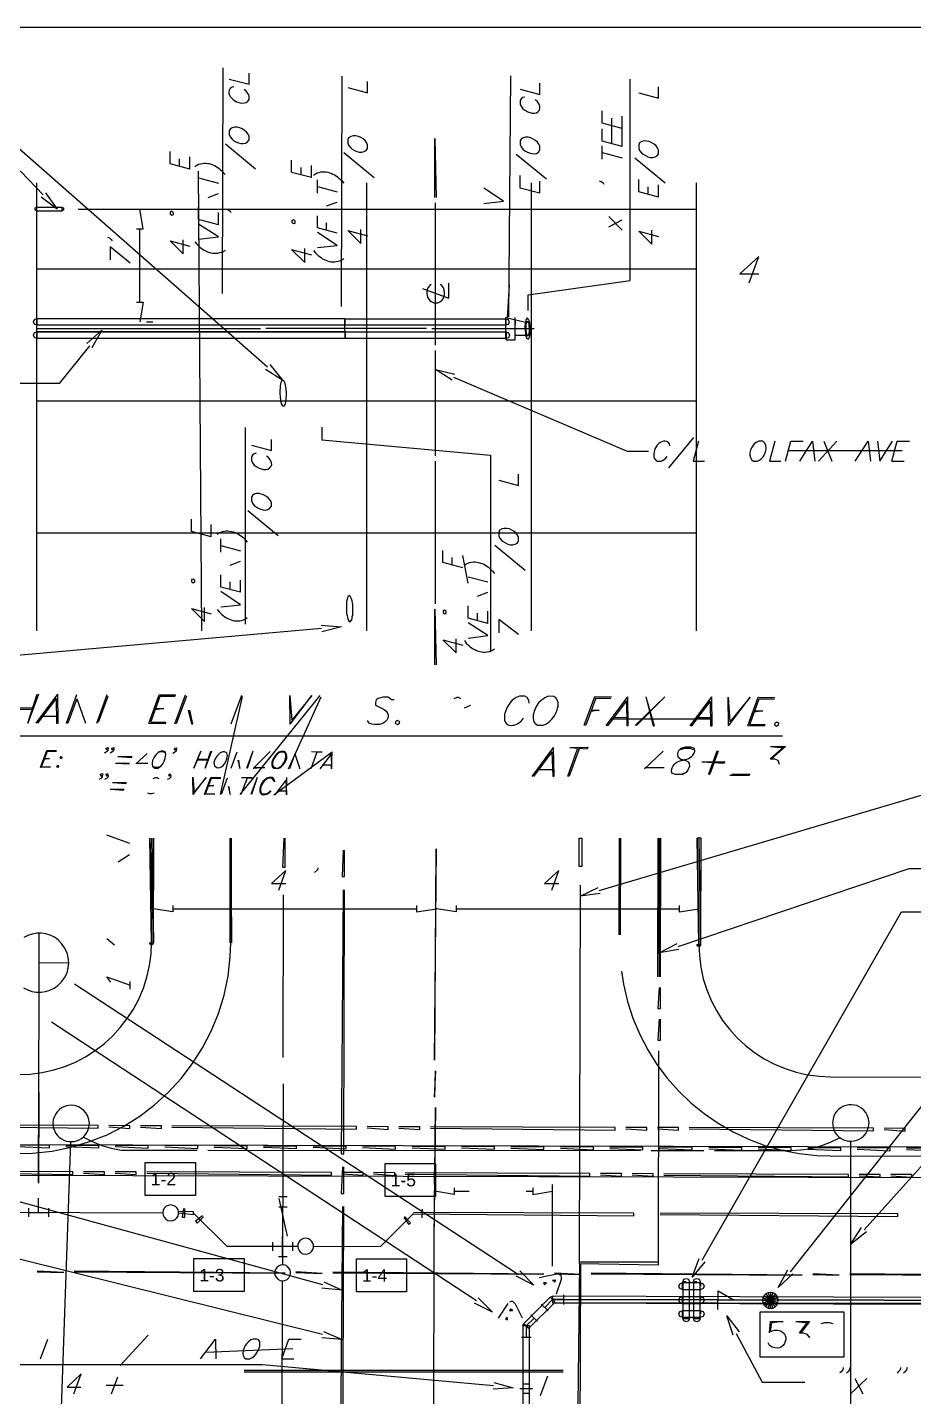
# Model space of a CAD drawing. Header units: feet. Extents: x 13 to 426, y 12 to 285.
# Drawn here: x 96.8 to 164, y 181.1 to 284.9 of the extents above; entities that cross this region are included whole.
import ezdxf

# ---------------------------------------------------------------- set-up
doc = ezdxf.new("R2010")
doc.units = ezdxf.units.FT
for name, color, linetype in [('AGUA', 1, 'CONTINUOUS'), ('AGUA_HIERRO', 5, 'CONTINUOUS'), ('EJE_VIA', 7, 'CONTINUOUS'), ('TEXTO', 7, 'CONTINUOUS')]:
    doc.layers.add(name, color=color, linetype=linetype)
doc.styles.add('CAD_TEXT', font='Arial')

msp = doc.modelspace()

# ---------------------------------------------------------------- linework, layer by layer
at = {"layer": 'AGUA'}
for p, q in [((51.04, 200.28), (301.08, 199.7)), ((51.15, 197.95), (300.03, 197.37)), ((115.82, 196.25), (116.45, 196.23)), ((115.82, 195.45), (116.45, 195.45)), ((52.28, 195.18), (107.03, 195)), ((109.37, 194.98), (111.88, 192.48)), ((123.55, 192.45), (126.05, 194.95)), ((111.88, 192.48), (117.25, 192.47)), ((118.45, 192.47), (123.55, 192.45)), ((115.8, 191.7), (116.45, 191.7))]:
    msp.add_line(p, q, dxfattribs=at)
for points in [[(120.65, 198.48), (120.55, 196.48), (120.75, 196.48), (120.75, 198.48)], [(119.17, 189.53), (96.25, 195.8), (61.18, 195.8)], [(120.65, 195.48), (120.48, 175.48), (120.68, 175.48), (120.75, 195.48)], [(110.05, 194.77), (109.52, 194.37), (109.65, 194.23), (110.12, 194.7)], [(110.05, 194.77), (109.52, 194.37), (109.65, 194.23), (110.12, 194.7)], [(125.3, 194.65), (125.68, 194.12), (125.82, 194.25), (125.37, 194.72)], [(125.3, 194.65), (125.68, 194.12), (125.82, 194.25), (125.37, 194.72)], [(117.83, 191.87), (118.02, 191.88), (118.2, 191.97), (118.32, 192.09), (118.4, 192.23), (118.45, 192.38), (118.45, 192.54), (118.41, 192.69), (118.34, 192.83), (118.22, 192.94), (118.07, 193.03), (117.88, 193.07), (117.7, 193.05), (117.55, 192.98), (117.42, 192.88), (117.33, 192.75), (117.27, 192.6), (117.26, 192.45), (117.29, 192.29), (117.36, 192.14), (117.48, 192), (117.65, 191.9), (117.83, 191.87)], [(119.15, 185.77), (96.25, 191.45), (61.18, 191.45)], [(109.38, 189.03), (109.38, 191.53), (113.19, 191.53), (113.19, 189.03), (109.38, 189.03)], [(121.71, 189), (121.71, 191.51), (125.52, 191.51), (125.52, 189), (121.71, 189)], [(116.1, 189.85), (116.28, 189.87), (116.45, 189.95), (116.58, 190.08), (116.67, 190.22), (116.71, 190.37), (116.72, 190.53), (116.68, 190.67), (116.6, 190.81), (116.48, 190.92), (116.32, 191.02), (116.13, 191.05), (115.95, 191.03), (115.8, 190.96), (115.67, 190.85), (115.58, 190.71), (115.53, 190.56), (115.51, 190.41), (115.54, 190.25), (115.62, 190.11), (115.75, 189.98), (115.92, 189.88), (116.1, 189.85)]]:
    msp.add_lwpolyline(points, dxfattribs=at)
at = {"layer": 'AGUA_HIERRO'}
msp.add_line((132.48, 187.02), (133.23, 188.13), dxfattribs=at)
for points in [[(134.1, 190.6), (135.17, 189.52), (133.82, 190.2)], [(130.95, 188.55), (132.03, 187.47), (130.67, 188.15)], [(136.58, 188.42), (136.58, 188.17), (299.95, 187.6), (299.95, 188.1), (136.58, 188.67), (136.58, 188.42)], [(136.58, 188.17), (299.95, 187.85), (299.95, 188.1)], [(299.95, 187.6), (299.95, 187.85), (136.58, 188.17)], [(135.18, 187.02), (134.58, 186.42), (134.58, 185.58)]]:
    msp.add_lwpolyline(points, dxfattribs=at)
at = {"layer": 'EJE_VIA'}
for p, q in [((111.57, 264.72), (111.62, 281.85)), ((120.57, 263.75), (120.62, 281.22)), ((133.28, 262.95), (133.43, 281.23)), ((142.48, 265.72), (142.48, 280.98)), ((141.07, 276.1), (141.07, 278.03)), ((141.85, 275.88), (141.85, 278.18)), ((111.78, 276.08), (114.07, 274.18)), ((120.77, 275.43), (123.05, 273.53)), ((133.83, 275.3), (136.12, 273.42)), ((140.35, 274.93), (140.35, 275.93)), ((140.35, 275.43), (141.85, 275.03)), ((108.3, 274.38), (108.3, 274.95)), ((109.08, 274.17), (109.08, 275.1)), ((117.52, 273.73), (117.52, 274.3)), ((118.3, 273.52), (118.3, 274.45)), ((142.83, 275.03), (145.12, 273.13)), ((110, 239.15), (109.75, 274)), ((109.75, 273.5), (111.25, 273.1)), ((118.75, 272.35), (118.75, 273.35)), ((135.62, 272.33), (135.62, 273.25)), ((97.48, 239.15), (97.48, 273.12)), ((110.47, 272.02), (111.25, 272.32)), ((118.75, 272.85), (120.25, 272.45)), ((122.5, 239.15), (122.5, 273.12)), ((135, 239.15), (135, 273.12)), ((143.83, 272.27), (143.83, 272.83)), ((144.62, 272.05), (144.62, 272.98)), ((147.5, 239.15), (147.5, 273.12)), ((100.62, 271.13), (147.5, 271.12)), ((119.45, 271.37), (120.25, 271.67)), ((127.72, 260.82), (127.72, 271.62)), ((111.25, 269.95), (111.25, 270.88)), ((119.45, 269.52), (119.45, 270.08)), ((140.85, 270.58), (141.85, 269.53)), ((140.85, 269.8), (141.85, 270.32)), ((105.3, 264.08), (105.3, 269.63)), ((121.05, 269.5), (122.55, 269.1)), ((143.12, 269.45), (144.62, 269.05)), ((107.58, 268.72), (109.08, 268.32)), ((116.8, 268.07), (118.3, 267.67)), ((151.5, 265.55), (152.22, 267.55)), ((97.48, 266.6), (147.5, 266.6)), ((133.17, 262.85), (133.33, 265.38)), ((133.05, 262.92), (134.52, 262.57)), ((133.05, 262.4), (133.05, 262.92)), ((133.73, 262.9), (133.75, 262.38)), ((97.48, 262.08), (114.45, 262.08)), ((105.8, 262.58), (106.28, 262.58)), ((120.87, 261.32), (120.83, 262.57)), ((127.42, 262.07), (135.2, 262.07)), ((133.05, 261.77), (133.07, 261.23)), ((133.75, 261.23), (133.75, 262.73)), ((133.75, 261.22), (133.75, 261.75)), ((133.07, 261.23), (133.75, 261.22)), ((133.75, 261.57), (134.55, 261.57)), ((127.7, 252.42), (127.72, 260.42)), ((97.48, 256.58), (147.5, 256.58)), ((113.27, 254.57), (113.28, 239.65)), ((145.4, 251.52), (147.3, 253.82)), ((156.75, 252.02), (158.15, 253.52)), ((157.15, 253.52), (157.75, 252.02)), ((131.87, 252.47), (131.88, 237.52)), ((154.47, 252.82), (163.1, 252.82)), ((127.7, 241.2), (127.7, 252.02)), ((162.32, 252.02), (163.25, 252.02)), ((113.47, 248.28), (115.77, 246.38)), ((110.7, 246.28), (110.7, 247.22)), ((97.48, 246.58), (147.5, 246.58)), ((111.43, 245.12), (111.43, 246.12)), ((111.43, 245.62), (112.93, 245.22)), ((132.22, 245.65), (134.5, 243.75)), ((112.15, 244.13), (112.93, 244.43)), ((128.98, 244.13), (128.98, 244.7)), ((130.18, 242.75), (129.77, 244.85)), ((130.18, 243.25), (131.68, 242.85)), ((112.15, 242.28), (112.15, 242.85)), ((112.93, 242.07), (112.93, 243)), ((130.9, 241.77), (131.68, 242.07)), ((109.2, 240.83), (110.7, 240.43)), ((130.9, 239.92), (130.9, 240.48)), ((131.68, 239.7), (131.68, 240.63)), ((128.27, 238.47), (129.77, 238.07)), ((97.43, 232.15), (99.07, 234.33)), ((99.72, 232.13), (100.52, 234.32)), ((100.52, 234), (101.18, 232.13)), ((102.02, 232.13), (102.82, 234.32)), ((102.15, 232.23), (102.88, 234.2)), ((105.97, 232.12), (106.77, 234.3)), ((106.12, 232.22), (106.83, 234.18)), ((106.77, 234.3), (108.02, 234.28)), ((107.95, 232.1), (108.75, 234.28)), ((111.4, 226.72), (113.08, 234.17)), ((112.22, 232.08), (113.02, 234.27)), ((112.9, 226.72), (118.97, 234.25)), ((116.57, 228.68), (119.03, 234.15)), ((116.7, 232.07), (118.33, 234.25)), ((138.98, 231.98), (139.8, 234.17)), ((139.8, 234.17), (141.05, 234.15)), ((140.65, 231.97), (142.3, 234.15)), ((147.02, 231.95), (148.65, 234.13)), ((149.93, 231.93), (151.57, 234.12)), ((151.38, 231.93), (152.18, 234.12)), ((151.53, 232.03), (152.25, 234)), ((152.18, 234.12), (153.43, 234.1)), ((95.83, 233.2), (97.08, 233.18)), ((95.87, 233.3), (97.12, 233.3)), ((97.83, 232.67), (99.08, 232.67)), ((141.05, 232.48), (148.67, 232.47)), ((141.2, 232.6), (142.23, 232.58)), ((147.55, 232.57), (148.6, 232.57)), ((93.12, 231.18), (154.02, 231.18)), ((97.75, 228.77), (98.23, 230.08)), ((97.83, 228.83), (98.28, 230.02)), ((98.23, 230.08), (98.98, 230.07)), ((105, 229.05), (105.85, 229.85)), ((113.88, 228.7), (115.17, 230)), ((115.45, 226.7), (119.87, 229.98)), ((117.05, 229.82), (117.43, 228.68)), ((135.03, 228.1), (136.65, 230.3)), ((137.73, 228.12), (138.48, 230.2)), ((143.55, 228.67), (144.98, 230.02)), ((153.08, 229.43), (154.15, 230.37)), ((109.67, 229.35), (110.42, 229.33)), ((109.7, 229.4), (110.45, 229.4)), ((119.12, 228.98), (119.87, 228.98)), ((135.43, 228.63), (136.68, 228.63)), ((109.33, 226.73), (110.32, 228.03)), ((110.2, 226.73), (110.68, 228.03)), ((110.28, 226.78), (110.73, 227.98)), ((110.68, 228.03), (111.43, 228.03)), ((146.42, 228.25), (146.82, 228.47)), ((115.7, 227.02), (116.45, 227.02)), ((102.77, 223.68), (104.52, 223.05)), ((103.65, 221.62), (104.52, 222.18)), ((115.82, 219.47), (116.37, 220.97)), ((136.52, 219.47), (137.07, 220.97)), ((138.62, 191.15), (138.7, 219.85)), ((116.15, 206.78), (116.18, 219.12)), ((107.8, 218.07), (126.28, 218.07)), ((129.28, 218.07), (146.18, 218.07)), ((97.65, 211.73), (97.67, 216.22)), ((102.8, 215.82), (103.38, 215.32)), ((100.33, 212.38), (134, 190.33)), ((104.55, 211.97), (104.55, 212.55)), ((97.62, 197.33), (97.65, 211.73)), ((98.6, 209.48), (130.82, 188.35)), ((144.62, 191.15), (144.65, 207.3)), ((157.65, 205.32), (274.88, 204.92)), ((97.63, 197.25), (97.65, 204.13)), ((99.17, 175.25), (100.07, 200.38)), ((110.45, 199.75), (143.25, 199.72)), ((144.05, 199.72), (148.05, 199.72)), ((159.18, 159.68), (159.2, 200.43)), ((157.63, 199.32), (170.22, 199.28)), ((127.63, 197.15), (127.63, 198.15)), ((129.13, 196.65), (130.25, 196.65)), ((134.58, 196.65), (135.08, 196.65)), ((136.58, 190.95), (136.58, 197.15)), ((96.87, 194.7), (96.87, 195.35)), ((97.62, 195.03), (97.62, 196.12)), ((98.38, 194.7), (98.38, 195.35)), ((115.82, 196.1), (116.45, 193.23)), ((126.7, 194.63), (126.72, 195.28)), ((96.87, 195.03), (98.38, 195.03)), ((116.12, 191.7), (116.12, 193.22)), ((115.37, 192.13), (115.37, 192.78)), ((116.88, 192.13), (116.88, 192.78)), ((127.48, 137.92), (127.62, 192.93)), ((135.58, 190.1), (136.92, 190.38)), ((115.97, 134.7), (116.12, 189.85)), ((136.88, 188.85), (137.25, 189.98)), ((149.15, 189.08), (150.35, 188.37)), ((133.75, 188.1), (134.28, 187.03)), ((135.73, 188.08), (136.25, 187.57)), ((137.43, 188.05), (137.43, 188.77)), ((134.93, 187.27), (135.43, 186.75)), ((158.7, 184.07), (158.7, 187.47)), ((153.02, 185.9), (153.12, 186.77)), ((153.12, 186), (153.2, 186.67)), ((155.3, 185.9), (155.97, 186.77)), ((97.77, 183.93), (98.32, 185.43)), ((103.8, 183.43), (105.92, 185.72)), ((134.23, 185.58), (134.95, 185.58)), ((110.3, 184.43), (116.9, 184.72)), ((116.05, 183.93), (116.98, 183.93)), ((152.3, 184.07), (158.7, 184.07)), ((113.2, 183.08), (137.4, 183.08)), ((113.2, 182.93), (137.4, 182.93)), ((100.3, 181.28), (100.85, 182.78)), ((102.75, 181.93), (104.03, 181.93)), ((103.15, 181.28), (103.62, 182.57)), ((134.3, 182.03), (134.87, 182.03)), ((135.68, 181.15), (136.22, 182.65)), ((159.18, 181.27), (160.42, 182.43)), ((159.5, 182.43), (160.1, 181.27)), ((134.1, 181.68), (135.07, 181.68)), ((134.3, 181.33), (134.87, 181.33))]:
    msp.add_line(p, q, dxfattribs=at)
for points in [[(426.22, 284.92), (12.6, 284.92), (12.6, 12.08)], [(112.07, 281), (113.57, 280.6), (113.57, 281.45)], [(121.05, 280.35), (122.55, 279.95), (122.55, 280.8)], [(134.12, 280.23), (135.62, 279.83), (135.62, 280.68)], [(112.42, 280.4), (112.28, 280.37), (112.13, 280.27), (112.07, 280.14), (112.04, 280.02), (112.05, 279.9), (112.09, 279.78), (112.15, 279.68), (112.23, 279.57), (112.37, 279.44), (112.63, 279.27), (112.98, 279.18), (113.2, 279.2), (113.35, 279.23), (113.48, 279.33), (113.57, 279.45), (113.57, 279.73), (113.48, 279.9), (113.35, 280.08), (113.2, 280.2)], [(134.48, 279.63), (134.33, 279.6), (134.2, 279.5), (134.12, 279.37), (134.12, 279.08), (134.2, 278.93), (134.33, 278.75), (134.48, 278.63), (134.7, 278.5), (135.05, 278.42), (135.22, 278.41), (135.37, 278.44), (135.48, 278.5), (135.6, 278.64), (135.63, 278.76), (135.63, 278.9), (135.59, 279.05), (135.42, 279.32), (135.27, 279.42)], [(143.12, 279.95), (144.62, 279.55), (144.62, 280.4)], [(141.85, 277.25), (140.35, 277.65), (140.35, 278.58)], [(112.07, 276.78), (112.13, 276.62), (112.28, 276.43), (112.42, 276.32), (112.58, 276.23), (112.76, 276.15), (112.95, 276.11), (113.13, 276.1), (113.3, 276.14), (113.45, 276.23), (113.57, 276.38), (113.57, 276.67), (113.48, 276.83), (113.38, 276.97), (113.23, 277.1), (113.06, 277.21), (112.87, 277.29), (112.67, 277.34), (112.47, 277.35), (112.29, 277.3), (112.13, 277.2), (112.07, 277.07), (112.07, 276.78)], [(114.98, 259.15), (94.9, 276.8), (60.88, 276.8)], [(121.05, 276.13), (121.12, 275.98), (121.27, 275.8), (121.4, 275.69), (121.56, 275.59), (121.74, 275.51), (121.93, 275.46), (122.12, 275.45), (122.29, 275.49), (122.44, 275.58), (122.55, 275.73), (122.55, 276.02), (122.48, 276.18), (122.37, 276.33), (122.22, 276.46), (122.04, 276.57), (121.86, 276.65), (121.66, 276.69), (121.47, 276.7), (121.28, 276.65), (121.12, 276.55), (121.05, 276.42), (121.05, 276.13)], [(127.67, 272.02), (127.67, 276.48), (127.77, 272.02)], [(127.67, 272.02), (127.67, 276.48), (127.77, 272.02)], [(134.12, 276.02), (134.2, 275.85), (134.33, 275.67), (134.47, 275.56), (134.64, 275.47), (134.82, 275.39), (135.01, 275.34), (135.2, 275.33), (135.37, 275.36), (135.51, 275.46), (135.62, 275.62), (135.62, 275.9), (135.55, 276.07), (135.45, 276.21), (135.3, 276.34), (135.12, 276.45), (134.93, 276.53), (134.83, 276.56), (134.73, 276.58), (134.53, 276.58), (134.35, 276.54), (134.2, 276.43), (134.12, 276.3), (134.12, 276.02)], [(141.85, 275.88), (140.35, 276.28), (140.35, 277.22)], [(143.12, 275.73), (143.18, 275.57), (143.33, 275.4), (143.46, 275.29), (143.63, 275.19), (143.81, 275.11), (144, 275.06), (144.18, 275.05), (144.36, 275.09), (144.51, 275.18), (144.62, 275.33), (144.62, 275.62), (144.55, 275.78), (144.43, 275.93), (144.28, 276.06), (144.11, 276.17), (143.92, 276.25), (143.73, 276.29), (143.53, 276.3), (143.35, 276.25), (143.18, 276.15), (143.12, 276.02), (143.12, 275.73)], [(109.08, 274.17), (107.58, 274.57), (107.58, 275.5)], [(109.47, 274.37), (109.62, 274.47), (109.75, 274.53), (109.88, 274.57), (110.02, 274.6), (110.15, 274.62), (110.29, 274.62), (110.42, 274.6), (110.56, 274.58), (110.69, 274.54), (110.82, 274.49), (110.95, 274.43), (111.08, 274.37), (111.2, 274.29), (111.31, 274.21), (111.42, 274.12), (111.52, 274.03), (111.75, 273.75)], [(118.3, 273.52), (116.8, 273.92), (116.8, 274.85)], [(97.97, 272.22), (96.28, 273.98), (89.52, 273.98)], [(118.45, 273.72), (118.6, 273.82), (118.74, 273.88), (118.88, 273.92), (119.01, 273.95), (119.15, 273.97), (119.29, 273.97), (119.42, 273.96), (119.55, 273.93), (119.68, 273.89), (119.81, 273.85), (119.93, 273.79), (120.05, 273.73), (120.17, 273.65), (120.28, 273.57), (120.39, 273.48), (120.5, 273.38), (120.6, 273.28), (120.75, 273.1)], [(135.62, 272.33), (134.12, 272.73), (134.12, 273.67)], [(140.13, 273.28), (140.28, 273.23), (140.42, 273.13), (140.48, 273.03)], [(144.62, 272.05), (143.12, 272.45), (143.12, 273.38)], [(98.15, 272.38), (99.02, 271.13), (97.8, 272.05)], [(131.37, 271.57), (132.87, 271.73), (131.37, 272.72)], [(97.48, 270.98), (97.35, 271.07), (97.35, 271.22), (97.48, 271.28)], [(97.48, 270.98), (97.48, 271.28), (99.37, 271.28), (99.37, 270.98), (97.48, 270.98)], [(99.37, 271.28), (99.5, 271.22), (99.5, 271.07), (99.37, 270.98)], [(105.05, 269.63), (105.55, 269.63), (105.3, 271.13)], [(111.25, 269.95), (109.75, 270.35), (109.75, 271.28)], [(111.85, 271.13), (111.98, 271.08), (112.13, 270.98), (112.2, 270.88)], [(107.72, 270.97), (107.6, 270.92), (107.6, 270.78), (107.72, 270.67), (107.85, 270.72), (107.85, 270.85), (107.72, 270.97)], [(116.95, 270.32), (116.82, 270.27), (116.82, 270.13), (116.95, 270.03), (117.07, 270.07), (117.07, 270.22), (116.95, 270.32)], [(120.25, 269.3), (118.75, 269.72), (118.75, 270.63)], [(102.83, 269), (102.98, 268.95), (103.12, 268.83), (103.2, 268.73)], [(109.75, 268.85), (111.25, 269.03), (109.75, 270)], [(118.75, 268.22), (120.25, 268.38), (118.75, 269.35)], [(121.05, 269.5), (122.05, 268.52), (122.05, 269.58)], [(143.12, 269.45), (144.12, 268.47), (144.12, 269.53)], [(104.55, 267.03), (103.05, 268.28), (103.05, 267.28)], [(107.58, 268.72), (108.58, 267.73), (108.58, 268.8)], [(109.47, 268.65), (109.62, 268.47), (109.71, 268.37), (109.82, 268.27), (109.93, 268.18), (110.04, 268.1), (110.16, 268.03), (110.28, 267.96), (110.41, 267.9), (110.53, 267.86), (110.67, 267.82), (110.8, 267.8), (110.94, 267.78), (111.07, 267.78), (111.21, 267.8), (111.35, 267.83), (111.48, 267.87), (111.62, 267.93), (111.75, 268.03)], [(116.8, 268.07), (117.8, 267.08), (117.8, 268.15)], [(118.45, 268), (118.6, 267.82), (118.7, 267.72), (118.81, 267.62), (118.92, 267.53), (119.03, 267.45), (119.15, 267.37), (119.27, 267.31), (119.39, 267.25), (119.52, 267.21), (119.65, 267.17), (119.78, 267.14), (119.91, 267.13), (120.05, 267.13), (120.19, 267.15), (120.32, 267.18), (120.46, 267.22), (120.6, 267.28), (120.75, 267.38)], [(152.22, 267.55), (150.78, 266.22), (152.22, 266.22)], [(126.72, 265.1), (128.72, 264.37), (128.72, 265.52)], [(127.38, 265.42), (127.27, 265.33), (127.13, 265.15), (127.08, 265.01), (127.05, 264.87), (127.05, 264.73), (127.07, 264.58), (127.11, 264.45), (127.18, 264.32), (127.27, 264.21), (127.38, 264.12), (127.57, 264.03), (127.88, 264.03), (128.05, 264.11), (128.18, 264.21), (128.28, 264.34), (128.34, 264.48), (128.38, 264.64), (128.38, 264.81), (128.36, 264.98), (128.32, 265.15), (128.18, 265.33), (128.07, 265.42)], [(134.73, 263.43), (134.73, 264.62), (142.48, 265.72)], [(105.05, 264.08), (105.55, 264.08), (105.3, 262.58)], [(97.48, 262.33), (97.3, 262.4), (97.23, 262.58), (97.3, 262.77), (97.48, 262.83)], [(120.83, 262.32), (120.83, 262.82), (97.48, 262.83), (97.48, 262.33)], [(120.83, 262.32), (97.48, 262.33), (97.48, 262.83), (120.83, 262.82), (120.83, 262.32)], [(120.83, 262.32), (120.83, 262.82), (133.05, 262.82), (133.05, 262.32), (120.83, 262.32)], [(133.05, 262.82), (133.23, 262.75), (133.3, 262.57), (133.23, 262.38), (133.05, 262.32)], [(134.57, 261.5), (134.63, 261.32), (134.75, 261.27), (134.82, 261.38), (134.86, 261.51), (134.88, 261.64), (134.89, 261.79), (134.9, 261.93), (134.9, 262.17), (134.88, 262.32), (134.87, 262.44), (134.85, 262.55), (134.81, 262.66), (134.77, 262.77), (134.65, 262.88), (134.56, 262.72), (134.52, 262.58), (134.5, 262.42), (134.49, 262.25), (134.49, 262.08), (134.5, 261.91), (134.52, 261.75), (134.53, 261.62), (134.57, 261.5)], [(97.48, 261.33), (97.3, 261.4), (97.23, 261.58), (97.3, 261.77), (97.48, 261.83)], [(120.87, 261.32), (120.87, 261.82), (97.48, 261.83), (97.48, 261.33)], [(120.87, 261.32), (97.48, 261.33), (97.48, 261.83), (120.87, 261.82), (120.87, 261.32)], [(101.27, 260.93), (102.4, 261.95), (101.65, 260.62)], [(127.02, 262.07), (120.62, 262.07), (114.85, 262.08)], [(120.87, 261.32), (120.87, 261.82), (133.07, 261.82), (133.07, 261.32), (120.87, 261.32)], [(133.07, 261.25), (133.05, 261.42), (133.05, 262.75)], [(133.07, 261.82), (133.25, 261.75), (133.32, 261.57), (133.25, 261.38), (133.07, 261.32)], [(134.58, 262.47), (134.56, 262.33), (134.56, 262.23), (134.55, 262.12), (134.55, 262), (134.56, 261.89), (134.58, 261.78), (134.6, 261.68), (134.67, 261.53), (134.77, 261.58), (134.81, 261.7), (134.83, 261.87), (134.84, 262.06), (134.82, 262.26), (134.8, 262.43), (134.76, 262.55), (134.65, 262.62), (134.58, 262.47)], [(101.47, 260.77), (99.17, 257.9), (89.17, 257.9)], [(115.15, 259.35), (116.12, 258.17), (114.82, 258.97)], [(128.98, 258.15), (127.72, 258.98), (129.18, 258.62)], [(115.95, 257.87), (115.93, 257.72), (115.92, 257.55), (115.9, 257.37), (115.9, 257.18), (115.95, 256.63), (115.98, 256.48), (116.02, 256.37), (116.12, 256.2), (116.25, 256.22), (116.33, 256.4), (116.37, 256.53), (116.38, 256.7), (116.39, 256.81), (116.4, 256.93), (116.4, 257.04), (116.4, 257.16), (116.4, 257.27), (116.39, 257.39), (116.38, 257.5), (116.37, 257.62), (116.3, 257.92), (116.22, 258.1), (116.07, 258.13), (115.98, 257.98), (115.95, 257.87)], [(129.08, 258.38), (142.25, 252.77), (143.87, 252.78)], [(119.08, 254.6), (119.08, 253.63), (131.87, 252.47)], [(113.77, 253.22), (115.27, 252.82), (115.27, 253.67)], [(145.48, 253.17), (145.45, 253.32), (145.35, 253.45), (145.23, 253.51), (145.11, 253.54), (144.99, 253.53), (144.86, 253.49), (144.75, 253.43), (144.64, 253.36), (144.52, 253.22), (144.35, 252.95), (144.27, 252.6), (144.27, 252.38), (144.3, 252.23), (144.42, 252.1), (144.53, 252.02), (144.82, 252.02), (144.98, 252.1), (145.17, 252.23), (145.27, 252.38)], [(147.65, 253.52), (147.25, 252.02), (148.1, 252.02)], [(152.22, 253.52), (152.07, 253.45), (151.88, 253.32), (151.77, 253.18), (151.67, 253.02), (151.6, 252.84), (151.55, 252.65), (151.55, 252.47), (151.58, 252.29), (151.67, 252.14), (151.82, 252.02), (152.1, 252.02), (152.27, 252.1), (152.41, 252.2), (152.54, 252.35), (152.65, 252.52), (152.73, 252.72), (152.76, 252.82), (152.78, 252.92), (152.78, 253.02), (152.76, 253.21), (152.69, 253.38), (152.52, 253.52), (152.22, 253.52)], [(153.43, 253.52), (153.03, 252.02), (153.9, 252.02)], [(154.25, 252.02), (154.65, 253.52), (155.58, 253.52)], [(155.32, 252.02), (156.3, 253.52), (156.47, 252.02)], [(159.53, 252.02), (160.52, 253.52), (160.68, 252.02)], [(161.22, 253.52), (161.4, 252.02), (162.37, 253.52)], [(162.32, 252.02), (162.72, 253.52), (163.65, 253.52)], [(114.12, 252.62), (113.97, 252.58), (113.83, 252.48), (113.77, 252.35), (113.77, 252.07), (113.83, 251.9), (113.97, 251.72), (114.12, 251.62), (114.33, 251.48), (114.68, 251.38), (114.85, 251.39), (115, 251.42), (115.12, 251.48), (115.25, 251.63), (115.29, 251.75), (115.28, 251.89), (115.23, 252.04), (115.05, 252.3), (114.9, 252.4)], [(132.5, 250.57), (134, 250.17), (134, 251.02)], [(113.77, 249), (113.83, 248.83), (113.97, 248.65), (114.11, 248.55), (114.27, 248.45), (114.46, 248.37), (114.65, 248.33), (114.83, 248.31), (115, 248.35), (115.15, 248.44), (115.27, 248.6), (115.27, 248.88), (115.18, 249.05), (115.05, 249.22), (114.9, 249.33), (114.68, 249.47), (114.33, 249.55), (114.12, 249.55), (113.97, 249.52), (113.83, 249.4), (113.77, 249.28), (113.77, 249)], [(110.7, 246.28), (109.2, 246.68), (109.2, 247.62)], [(111.15, 246.48), (111.3, 246.58), (111.43, 246.64), (111.56, 246.69), (111.7, 246.71), (111.83, 246.73), (111.97, 246.73), (112.11, 246.71), (112.24, 246.69), (112.38, 246.65), (112.51, 246.61), (112.64, 246.55), (112.76, 246.48), (112.88, 246.41), (112.99, 246.33), (113.1, 246.24), (113.21, 246.15), (113.43, 245.87)], [(132.5, 246.35), (132.57, 246.2), (132.72, 246.02), (132.85, 245.91), (133.01, 245.81), (133.19, 245.73), (133.38, 245.68), (133.57, 245.67), (133.74, 245.71), (133.89, 245.8), (134, 245.95), (134, 246.23), (133.93, 246.4), (133.82, 246.55), (133.67, 246.68), (133.49, 246.79), (133.31, 246.87), (133.11, 246.91), (132.92, 246.91), (132.73, 246.87), (132.57, 246.77), (132.5, 246.63), (132.5, 246.35)], [(129.77, 243.92), (128.27, 244.32), (128.27, 245.25)], [(129.9, 244.12), (130.03, 244.22), (130.17, 244.28), (130.3, 244.32), (130.44, 244.35), (130.58, 244.37), (130.71, 244.37), (130.85, 244.35), (130.98, 244.33), (131.12, 244.29), (131.24, 244.25), (131.37, 244.19), (131.49, 244.12), (131.61, 244.05), (131.73, 243.97), (131.83, 243.88), (131.94, 243.78), (132.03, 243.68), (132.18, 243.5)], [(109.33, 243.07), (109.22, 243.03), (109.22, 242.9), (109.33, 242.78), (109.47, 242.83), (109.47, 242.97), (109.33, 243.07)], [(112.93, 242.07), (111.43, 242.47), (111.43, 243.4)], [(111.43, 240.97), (112.93, 241.13), (111.43, 242.12)], [(121, 241.53), (120.97, 241.38), (120.95, 241.22), (120.95, 240.65), (120.97, 240.47), (121, 240.3), (121.03, 240.15), (121.07, 240.02), (121.13, 239.9), (121.24, 239.83), (121.33, 239.95), (121.38, 240.07), (121.4, 240.2), (121.43, 240.35), (121.44, 240.46), (121.45, 240.58), (121.45, 240.69), (121.45, 240.81), (121.45, 240.92), (121.44, 241.04), (121.43, 241.15), (121.42, 241.27), (121.38, 241.43), (121.35, 241.57), (121.3, 241.68), (121.22, 241.82), (121.07, 241.75), (121.03, 241.65), (121, 241.53)], [(131.68, 239.7), (130.18, 240.1), (130.18, 241.03)], [(109.2, 240.83), (110.2, 239.85), (110.2, 240.92)], [(111.15, 240.77), (111.3, 240.58), (111.4, 240.48), (111.51, 240.39), (111.62, 240.3), (111.73, 240.21), (111.85, 240.14), (111.97, 240.07), (112.09, 240.02), (112.22, 239.97), (112.35, 239.93), (112.48, 239.91), (112.61, 239.9), (112.75, 239.9), (112.88, 239.91), (113.02, 239.94), (113.16, 239.99), (113.3, 240.05), (113.43, 240.15)], [(127.65, 236.57), (127.65, 240.8), (127.75, 236.57)], [(128.4, 240.72), (128.29, 240.66), (128.28, 240.53), (128.41, 240.44), (128.52, 240.45), (128.53, 240.6), (128.4, 240.72)], [(134, 238.88), (132.5, 240), (132.5, 239)], [(119.07, 239.32), (93.7, 237.07), (74.37, 237.07)], [(119.05, 239.57), (120.57, 239.45), (119.08, 239.07)], [(130.18, 238.6), (131.68, 238.78), (130.18, 239.75)], [(128.27, 238.47), (129.27, 237.48), (129.27, 238.55)], [(129.9, 238.4), (130.03, 238.22), (130.23, 238.03), (130.34, 237.94), (130.45, 237.86), (130.57, 237.78), (130.7, 237.72), (130.83, 237.66), (130.96, 237.61), (131.09, 237.57), (131.23, 237.55), (131.36, 237.53), (131.5, 237.53), (131.63, 237.55), (131.77, 237.58), (131.9, 237.62), (132.03, 237.68), (132.18, 237.78)], [(97.6, 234.33), (96.8, 232.15), (97.5, 234.33)], [(98.95, 234.02), (97.53, 232.15)], [(98.95, 234.02), (98.98, 232.13), (99.1, 232.13), (99.07, 234.33)], [(100.52, 234), (99.82, 232.13), (99.72, 232.13)], [(106.83, 234.18), (107.98, 234.18)], [(108.82, 234.18), (108.05, 232.1)], [(116.7, 232.07), (116.67, 234.25), (116.82, 232.38)], [(118.33, 234.25), (116.82, 232.38)], [(124.58, 233.92), (124.37, 233.92), (124.13, 234.12), (123.72, 234.12), (123.37, 234.02), (123.22, 233.92), (123.15, 233.72), (123.17, 233.5), (123.35, 233.4), (123.61, 233.29), (123.82, 233.18), (123.97, 233.05), (124.06, 232.91), (124.11, 232.77), (124.12, 232.64), (124.09, 232.51), (124.02, 232.38), (123.92, 232.27), (123.79, 232.18), (123.64, 232.1), (123.46, 232.05), (123.28, 232.03), (123.08, 232.03), (122.88, 232.07), (122.67, 232.15), (122.55, 232.35)], [(129.62, 234), (129.45, 234.1), (129.33, 234.1), (129.1, 234)], [(134.82, 233.67), (134.78, 233.87), (134.65, 234.08), (134.48, 234.18), (134.07, 234.18), (133.82, 234.08), (133.53, 233.88), (133.35, 233.67), (133.13, 233.35), (132.95, 232.83), (132.93, 232.71), (132.93, 232.59), (132.93, 232.48), (132.95, 232.37), (133.02, 232.2), (133.12, 232.07), (133.27, 231.99), (133.45, 231.97), (133.56, 231.98), (133.67, 232), (133.79, 232.04), (133.92, 232.1), (134.22, 232.32), (134.38, 232.52)], [(136.25, 234.18), (136, 234.07), (135.72, 233.87), (135.55, 233.7), (135.47, 233.6), (135.39, 233.48), (135.32, 233.35), (135.26, 233.21), (135.2, 233.07), (135.16, 232.92), (135.12, 232.77), (135.11, 232.63), (135.11, 232.5), (135.13, 232.37), (135.17, 232.25), (135.24, 232.15), (135.45, 232), (135.87, 231.98), (136.12, 232.1), (136.22, 232.16), (136.33, 232.24), (136.44, 232.34), (136.54, 232.45), (136.63, 232.57), (136.72, 232.7), (136.8, 232.84), (136.87, 232.98), (136.93, 233.13), (136.97, 233.28), (137, 233.43), (137.01, 233.57), (137, 233.71), (136.97, 233.84), (136.91, 233.96), (136.83, 234.07), (136.67, 234.17), (136.25, 234.18)], [(139.87, 234.05), (139.1, 231.98), (138.98, 231.98)], [(139.87, 234.05), (141, 234.05)], [(142.18, 233.83), (140.77, 231.97), (140.65, 231.97)], [(142.18, 233.83), (142.22, 231.97), (142.32, 231.97), (142.3, 234.15)], [(145.1, 234.13), (142.85, 231.97)], [(145.1, 234.13), (142.95, 231.97)], [(143.65, 234.15), (144.2, 231.95), (144.3, 231.95)], [(143.65, 234.15), (144.3, 231.95)], [(148.53, 233.82), (147.12, 231.95), (147.02, 231.95)], [(148.53, 233.82), (148.57, 231.93), (148.68, 231.93), (148.65, 234.13)], [(149.93, 231.93), (149.9, 234.12), (150.03, 232.25)], [(151.57, 234.12), (150.03, 232.25)], [(152.25, 234), (153.4, 234)], [(106.5, 233.25), (107.12, 233.25), (106.45, 233.15)], [(108.95, 233.13), (109.2, 232.1), (109.3, 232.1), (109.07, 233.13)], [(130.37, 233.47), (130.12, 233.37), (129.87, 233.27)], [(139.52, 233.12), (140.13, 233.12), (139.48, 233.02)], [(151.92, 233.07), (152.53, 233.07), (151.87, 232.97)], [(106.12, 232.22), (107.25, 232.22), (107.22, 232.1), (105.97, 232.12)], [(124.83, 232.35), (124.68, 232.25), (124.65, 232.13), (124.82, 232.03), (124.97, 232.13), (125, 232.25), (124.83, 232.35)], [(151.53, 232.03), (152.67, 232.03), (152.63, 231.92), (151.38, 231.93)], [(153.58, 232.23), (153.43, 232.13), (153.4, 232.02), (153.57, 231.92), (153.72, 232.02), (153.75, 232.13), (153.58, 232.23)], [(98.28, 230.02), (98.97, 230.02)], [(99.33, 229.63), (99.22, 229.52), (99.32, 229.45), (99.43, 229.57)], [(102.9, 230.18), (102.77, 230.12), (102.75, 230.25), (102.88, 230.3), (102.87, 230.05), (102.75, 229.93), (102.6, 229.87)], [(103.35, 230.18), (103.2, 230.12), (103.18, 230.25), (103.33, 230.3), (103.3, 230.05), (103.18, 229.93), (103.05, 229.87)], [(103.63, 229.62), (104.7, 229.62)], [(103.63, 229.62), (104.68, 229.55)], [(106.92, 230.03), (106.72, 229.98), (106.5, 229.74), (106.35, 229.51), (106.26, 229.31), (106.22, 229.14), (106.22, 228.99), (106.26, 228.87), (106.42, 228.73), (106.53, 228.72), (106.66, 228.74), (106.78, 228.8), (106.91, 228.91), (107.03, 229.05), (107.13, 229.25), (107.21, 229.49), (107.27, 229.78), (107.22, 229.98), (107.05, 230.03), (106.92, 230.03)], [(107.18, 229.92), (107.03, 229.98), (106.9, 229.98), (106.68, 229.92)], [(108.1, 230.17), (107.95, 230.1), (107.93, 230.22), (108.08, 230.28), (108.05, 230.03), (107.93, 229.92), (107.8, 229.85)], [(109.38, 228.72), (109.92, 230.03), (109.38, 228.72)], [(110.73, 230.03), (110.25, 228.72), (110.67, 230.03)], [(111.58, 229.97), (111.38, 229.9), (111.18, 229.68), (111.03, 229.48), (110.95, 229.3), (110.91, 229.14), (110.92, 229.01), (110.96, 228.9), (111.13, 228.77), (111.24, 228.76), (111.36, 228.78), (111.49, 228.83), (111.61, 228.92), (111.72, 229.05), (111.82, 229.23), (111.89, 229.44), (111.93, 229.7), (111.88, 229.9), (111.72, 229.97), (111.58, 229.97)], [(112.65, 229.95), (112.18, 228.7)], [(113.87, 230.02), (113.38, 228.7)], [(113.87, 230.02), (113.43, 228.7)], [(115.98, 230), (115.83, 229.95), (115.67, 229.82), (115.53, 229.65), (115.44, 229.5), (115.36, 229.33), (115.31, 229.16), (115.3, 228.99), (115.33, 228.84), (115.43, 228.74), (115.75, 228.7), (115.9, 228.75), (116.03, 228.85), (116.16, 228.98), (116.28, 229.13), (116.37, 229.29), (116.43, 229.46), (116.44, 229.63), (116.42, 229.79), (116.33, 229.93), (116.23, 230), (115.98, 230)], [(116.03, 229.93), (115.82, 229.88), (115.61, 229.66), (115.47, 229.45), (115.38, 229.27), (115.35, 229.11), (115.36, 228.98), (115.4, 228.87), (115.57, 228.75), (115.68, 228.74), (115.8, 228.76), (115.93, 228.82), (116.05, 228.91), (116.16, 229.05), (116.26, 229.22), (116.33, 229.43), (116.37, 229.68), (116.32, 229.88), (116.15, 229.93), (116.03, 229.93)], [(117.05, 229.82), (116.63, 228.68)], [(118.72, 229.93), (118.25, 228.68)], [(118.3, 230), (119.12, 229.98)], [(118.3, 230), (119.08, 229.93)], [(119.8, 229.8), (118.93, 228.68)], [(119.8, 229.8), (119.82, 228.68), (119.87, 229.98)], [(136.53, 229.98), (135.13, 228.1)], [(136.53, 229.98), (136.6, 228.12), (136.7, 228.12), (136.65, 230.3)], [(138.6, 230.2), (137.85, 228.12), (137.73, 228.12)], [(137.9, 230.3), (139.25, 230.32), (139.22, 230.2)], [(137.9, 230.3), (139.22, 230.2)], [(146.65, 230.33), (146.3, 230.23), (146.12, 230.02), (146.05, 229.82), (146.08, 229.6), (146.32, 229.4), (146.7, 229.3), (146.87, 229.2), (146.93, 229.08), (146.97, 228.88), (146.85, 228.57), (146.67, 228.37), (146.32, 228.25), (145.9, 228.25), (145.63, 228.35), (145.6, 228.57), (145.65, 228.76), (145.73, 228.91), (145.83, 229.03), (145.94, 229.13), (146.06, 229.2), (146.19, 229.26), (146.33, 229.3), (146.48, 229.34), (146.62, 229.38), (146.76, 229.42), (146.9, 229.47), (147.02, 229.53), (147.13, 229.61), (147.23, 229.72), (147.31, 229.86), (147.37, 230.03), (147.35, 230.23), (147.07, 230.33), (146.65, 230.33)], [(147.3, 230.13), (147.03, 230.23), (146.62, 230.23), (146.27, 230.13)], [(149.03, 230.03), (148.4, 228.27), (148.5, 228.27)], [(149.03, 230.03), (149.15, 230.03), (148.5, 228.27)], [(153.12, 230.37), (154.25, 230.37), (153.18, 229.43)], [(153.12, 230.37), (154.12, 230.27)], [(97.83, 228.83), (98.53, 228.82), (97.75, 228.77)], [(98.07, 229.45), (98.45, 229.45), (98.05, 229.38)], [(99.07, 228.95), (98.97, 228.82), (99.15, 228.82), (99.13, 228.95)], [(103.45, 229.12), (104.52, 229.12)], [(103.45, 229.12), (104.5, 229.05)], [(105.02, 229.12), (105.9, 229.1)], [(106.3, 228.85), (106.47, 228.8), (106.58, 228.8), (106.8, 228.85)], [(112.73, 229.33), (112.88, 228.7), (112.8, 229.33)], [(113.97, 228.77), (114.78, 228.77), (113.88, 228.7)], [(143.58, 228.77), (145.05, 228.77)], [(147.9, 229.2), (149.68, 229.2)], [(147.9, 229.2), (149.63, 229.1)], [(153.08, 229.43), (153.4, 229.43), (153.67, 229.33), (153.77, 229.02)], [(102.48, 228.2), (102.33, 228.13), (102.32, 228.27), (102.47, 228.32), (102.43, 228.07), (102.33, 227.95), (102.18, 227.88)], [(102.92, 228.2), (102.77, 228.13), (102.75, 228.27), (102.85, 228.32), (102.88, 228.07), (102.77, 227.95), (102.62, 227.88)], [(103.22, 227.63), (104.28, 227.63)], [(103.22, 227.63), (104.25, 227.57)], [(106.77, 227.93), (106.6, 228), (106.48, 228), (106.27, 227.93)], [(107.67, 228.18), (107.52, 228.12), (107.5, 228.23), (107.6, 228.3), (107.63, 228.05), (107.52, 227.93), (107.37, 227.87)], [(109.33, 226.73), (109.32, 228.05), (109.4, 226.92)], [(110.32, 228.03), (109.4, 226.92)], [(110.73, 227.98), (111.42, 227.97)], [(111.92, 227.97), (111.45, 226.72)], [(113.42, 227.97), (112.95, 226.72)], [(113, 228.03), (113.82, 228.03)], [(113, 228.03), (113.78, 227.97)], [(114.18, 228.03), (113.7, 226.72)], [(114.18, 228.03), (113.77, 226.72)], [(115.52, 227.7), (115.5, 227.83), (115.42, 227.95), (115.32, 228.02), (115.07, 228.02), (114.92, 227.97), (114.75, 227.83), (114.63, 227.72), (114.5, 227.52), (114.38, 227.22), (114.38, 227.06), (114.39, 226.93), (114.43, 226.83), (114.54, 226.73), (114.69, 226.7), (114.83, 226.72), (114.98, 226.77), (115.15, 226.9), (115.25, 227.02)], [(115.52, 227.7), (115.43, 227.83), (115.33, 227.94), (115.19, 227.97), (115.07, 227.97), (114.96, 227.94), (114.86, 227.87), (114.72, 227.74), (114.64, 227.63), (114.57, 227.52), (114.45, 227.22), (114.45, 227.02), (114.5, 226.83), (114.6, 226.77), (114.85, 226.77), (115, 226.83), (115.2, 227.02)], [(116.37, 227.83), (115.52, 226.7)], [(116.37, 227.83), (116.4, 226.7), (116.43, 228.02)], [(150.17, 228.27), (151.53, 228.28), (151.48, 228.17), (150.03, 228.17)], [(103.03, 227.13), (104.1, 227.13)], [(103.03, 227.13), (104.07, 227.07)], [(105.88, 226.87), (106.03, 226.8), (106.17, 226.8), (106.38, 226.87)], [(110.28, 226.78), (110.98, 226.78), (110.2, 226.73)], [(110.52, 227.42), (110.9, 227.42), (110.5, 227.35)], [(112, 227.35), (112.15, 226.72), (112.07, 227.35)], [(140.13, 219.45), (165.32, 226.9), (209.88, 226.9)], [(106.03, 215.47), (106.18, 215.47), (106.05, 223.43)], [(106.05, 223.43), (106.33, 215.47), (106.2, 223.43)], [(106.05, 223.43), (106.18, 215.47), (106.33, 215.47)], [(106.2, 223.43), (106.33, 215.47), (106.35, 223.43)], [(112.13, 215.47), (112.15, 223.43)], [(112.15, 223.43), (112.23, 215.47), (112.2, 223.43)], [(112.15, 223.43), (112.18, 215.47)], [(112.2, 223.43), (112.23, 215.47), (112.25, 223.43)], [(116.2, 223.43), (116.1, 221.22), (116.3, 221.22), (116.3, 223.43)], [(138.6, 221.27), (138.6, 223.42), (138.8, 223.42), (138.8, 221.27), (138.6, 221.27)], [(141.63, 216.08), (141.65, 223.42)], [(141.65, 223.42), (141.68, 216.08)], [(141.73, 216.08), (141.7, 223.42)], [(141.73, 216.08), (141.75, 223.42)], [(144.57, 212.9), (144.6, 223.42)], [(144.6, 223.42), (144.67, 212.9)], [(144.77, 212.9), (144.7, 223.42)], [(144.77, 212.9), (144.8, 223.42)], [(147.53, 215.35), (147.68, 215.35), (147.55, 223.42)], [(147.83, 215.35), (147.7, 223.42), (147.55, 223.42)], [(147.55, 223.42), (147.68, 215.35), (147.83, 215.35)], [(147.83, 215.35), (147.85, 223.42), (147.7, 223.42)], [(120.72, 222.5), (120.62, 220.5), (120.82, 220.5), (120.82, 222.5)], [(127.67, 206.58), (127.75, 222.6), (127.62, 206.58)], [(116.37, 220.97), (115.28, 219.97), (116.35, 219.97)], [(118.8, 221.18), (118.75, 221.03), (118.53, 220.82)], [(137.07, 220.97), (135.98, 219.97), (137.05, 219.97)], [(146.1, 215.2), (163.63, 221.13), (194.33, 221.13)], [(120.72, 219.5), (120.55, 199.48), (120.75, 199.48), (120.82, 219.5)], [(140.2, 219.22), (138.68, 219.02), (140.05, 219.68)], [(107.8, 218.32), (107.8, 217.82), (106.3, 218.07)], [(126.28, 218.32), (126.28, 217.82), (127.78, 218.07)], [(129.28, 218.32), (129.28, 217.82), (127.78, 218.07)], [(146.18, 218.32), (146.18, 217.82), (147.68, 218.07)], [(147.92, 191.42), (163.03, 217.82), (182.18, 217.82)], [(97.67, 213.98), (99.9, 213.97), (99.87, 214.37), (99.77, 214.73), (99.59, 215.11), (99.36, 215.43), (99.1, 215.7), (98.81, 215.9), (98.49, 216.06), (98.16, 216.16), (97.82, 216.21), (97.47, 216.21), (97.13, 216.15), (96.8, 216.04), (96.49, 215.89)], [(96.15, 205.5), (96.98, 205.53), (97.89, 205.65), (98.76, 205.84), (99.6, 206.11), (100.41, 206.44), (101.18, 206.84), (101.91, 207.31), (102.6, 207.83), (103.23, 208.41), (103.81, 209.05), (104.34, 209.73), (104.81, 210.45), (105.22, 211.22), (105.56, 212.03), (105.83, 212.87), (106.03, 213.75), (106.15, 214.65), (106.18, 215.47)], [(96.15, 199.5), (97.15, 199.53), (98.64, 199.69), (100.08, 199.98), (101.47, 200.4), (102.81, 200.93), (104.08, 201.58), (105.29, 202.34), (106.41, 203.2), (107.46, 204.15), (108.42, 205.2), (109.28, 206.32), (110.05, 207.52), (110.7, 208.79), (111.25, 210.13), (111.68, 211.52), (111.98, 212.96), (112.15, 214.45), (112.18, 215.47)], [(106.33, 215.47), (106.25, 215.33), (106.1, 215.33), (106.03, 215.47)], [(146.17, 214.97), (144.67, 214.72), (146.02, 215.43)], [(147.83, 215.35), (147.75, 215.22), (147.6, 215.22), (147.53, 215.35)], [(147.68, 215.35), (147.72, 214.53), (147.83, 213.63), (148.01, 212.76), (148.28, 211.92), (148.61, 211.11), (149.01, 210.34), (149.48, 209.6), (150, 208.92), (150.58, 208.28), (151.22, 207.69), (151.9, 207.16), (152.63, 206.69), (153.4, 206.29), (154.21, 205.95), (155.05, 205.68), (155.92, 205.48), (156.82, 205.37), (157.65, 205.32)], [(96.48, 212.07), (96.79, 211.91), (97.11, 211.8), (97.45, 211.74), (97.8, 211.74), (98.14, 211.79), (98.47, 211.89), (98.79, 212.04), (99.08, 212.25), (99.35, 212.51), (99.58, 212.83), (99.77, 213.2), (99.87, 213.58), (99.9, 213.97)], [(141.8, 213.33), (141.97, 212.35), (142.27, 211.03), (142.68, 209.76), (143.19, 208.53), (143.8, 207.37), (144.49, 206.26), (145.27, 205.22), (146.13, 204.25), (147.07, 203.35), (148.07, 202.53), (149.14, 201.79), (150.27, 201.14), (151.45, 200.58), (152.68, 200.12), (153.96, 199.76), (155.27, 199.5), (156.62, 199.35), (157.63, 199.32)], [(103.1, 212.5), (102.8, 212.9), (104.55, 212.27)], [(144.67, 212.1), (144.57, 210.5), (144.77, 210.5), (144.77, 212.1)], [(144.67, 212.1), (144.57, 210.5), (144.77, 210.5), (144.77, 212.1)], [(154.62, 190.53), (171.82, 212.22), (190.97, 212.22)], [(144.67, 209.7), (144.57, 208.1), (144.77, 208.1), (144.77, 209.7)], [(144.67, 209.7), (144.57, 208.1), (144.77, 208.1), (144.77, 209.7)], [(160.2, 193.72), (171.92, 206.72), (193.3, 206.72)], [(127.65, 203.78), (127.7, 205.78), (127.6, 203.78)], [(127.65, 203.78), (127.7, 205.78), (127.6, 203.78)], [(116.15, 204.78), (116.12, 192.47), (116.12, 191.05)], [(101.47, 201.78), (101.43, 202.08), (101.33, 202.38), (101.2, 202.59), (101.05, 202.76), (100.88, 202.9), (100.7, 203.01), (100.51, 203.09), (100.32, 203.14), (100.12, 203.16), (99.92, 203.15), (99.72, 203.12), (99.54, 203.05), (99.36, 202.96), (99.19, 202.84), (99.04, 202.69), (98.92, 202.51), (98.81, 202.31), (98.73, 202.08), (98.7, 201.78), (98.73, 201.47), (98.81, 201.24), (98.91, 201.05), (99.04, 200.87), (99.18, 200.73), (99.35, 200.61), (99.52, 200.51), (99.71, 200.44), (99.91, 200.41), (100.11, 200.4), (100.31, 200.41), (100.5, 200.46), (100.69, 200.54), (100.88, 200.65), (101.05, 200.79), (101.2, 200.96), (101.33, 201.17), (101.43, 201.47), (101.47, 201.78)], [(127.62, 192.93), (127.7, 202.98), (127.57, 192.93)], [(160.58, 201.82), (160.55, 202.12), (160.45, 202.42), (160.33, 202.62), (160.18, 202.79), (160.02, 202.94), (159.84, 203.05), (159.65, 203.13), (159.45, 203.18), (159.25, 203.2), (159.04, 203.19), (158.84, 203.15), (158.65, 203.09), (158.47, 202.99), (158.3, 202.87), (158.15, 202.72), (158.02, 202.55), (157.92, 202.35), (157.85, 202.12), (157.82, 201.82), (157.85, 201.52), (157.92, 201.29), (158.02, 201.08), (158.15, 200.91), (158.3, 200.76), (158.47, 200.64), (158.65, 200.54), (158.84, 200.48), (159.04, 200.44), (159.25, 200.43), (159.45, 200.46), (159.65, 200.51), (159.84, 200.59), (160.02, 200.7), (160.18, 200.84), (160.33, 201.01), (160.45, 201.22), (160.55, 201.52), (160.58, 201.82)], [(88.13, 201.57), (102.13, 201.42), (102.13, 201.62), (88.13, 201.67)], [(102.93, 201.52), (104.53, 201.4), (104.53, 201.6), (102.93, 201.62)], [(102.93, 201.52), (104.53, 201.4), (104.53, 201.6), (102.93, 201.62)], [(105.33, 201.5), (106.93, 201.4), (106.93, 201.6), (105.33, 201.6)], [(105.33, 201.5), (106.93, 201.4), (106.93, 201.6), (105.33, 201.6)], [(107.73, 201.5), (121.73, 201.35), (121.73, 201.55), (107.73, 201.6)], [(122.53, 201.45), (124.13, 201.33), (124.13, 201.53), (122.53, 201.55)], [(122.53, 201.45), (124.13, 201.33), (124.13, 201.53), (122.53, 201.55)], [(124.93, 201.43), (126.53, 201.33), (126.53, 201.53), (124.93, 201.53)], [(124.93, 201.43), (126.53, 201.33), (126.53, 201.53), (124.93, 201.53)], [(127.33, 201.43), (141.33, 201.28), (141.33, 201.48), (127.33, 201.53)], [(142.13, 201.38), (143.73, 201.27), (143.73, 201.47), (142.13, 201.48)], [(142.13, 201.38), (143.73, 201.27), (143.73, 201.47), (142.13, 201.48)], [(101.02, 200.75), (101.68, 200.4), (102.4, 200.12), (103.12, 199.9), (103.87, 199.75), (109.65, 199.75)], [(144.53, 201.37), (146.13, 201.27), (146.13, 201.47), (144.53, 201.47)], [(144.53, 201.37), (146.13, 201.27), (146.13, 201.47), (144.53, 201.47)], [(146.93, 201.37), (160.93, 201.22), (160.93, 201.42), (146.93, 201.47)], [(148.85, 199.72), (154.65, 199.72), (155.42, 199.77), (156.18, 199.88), (156.92, 200.08), (157.65, 200.35), (158.33, 200.7)], [(161.73, 201.32), (163.33, 201.2), (163.33, 201.4), (161.73, 201.42)], [(161.73, 201.32), (163.33, 201.2), (163.33, 201.4), (161.73, 201.42)], [(95.93, 200.03), (98.43, 199.93), (98.43, 200.13), (95.93, 200.13)], [(99.68, 200.02), (102.18, 199.92), (102.18, 200.12), (99.68, 200.12)], [(103.43, 200.02), (105.93, 199.9), (105.93, 200.1), (103.43, 200.12)], [(107.18, 200), (109.68, 199.88), (109.68, 200.08), (107.18, 200.1)], [(110.93, 199.98), (113.43, 199.88), (113.43, 200.08), (110.93, 200.08)], [(114.68, 199.97), (117.18, 199.87), (117.18, 200.07), (114.68, 200.07)], [(118.43, 199.97), (120.93, 199.85), (120.93, 200.05), (118.43, 200.07)], [(122.18, 199.95), (124.68, 199.83), (124.68, 200.03), (122.18, 200.05)], [(125.93, 199.93), (128.43, 199.82), (128.43, 200.02), (125.93, 200.03)], [(129.68, 199.92), (132.18, 199.82), (132.18, 200.02), (129.68, 200.02)], [(133.43, 199.9), (135.93, 199.8), (135.93, 200), (133.43, 200)], [(137.18, 199.9), (139.68, 199.78), (139.68, 199.98), (137.18, 200)], [(140.93, 199.88), (143.43, 199.77), (143.43, 199.97), (140.93, 199.98)], [(144.68, 199.87), (147.18, 199.77), (147.18, 199.97), (144.68, 199.97)], [(148.43, 199.85), (150.93, 199.75), (150.93, 199.95), (148.43, 199.95)], [(152.18, 199.85), (154.68, 199.73), (154.68, 199.93), (152.18, 199.95)], [(155.93, 199.83), (158.43, 199.72), (158.43, 199.92), (155.93, 199.93)], [(159.68, 199.82), (162.18, 199.7), (162.18, 199.9), (159.68, 199.92)], [(163.43, 199.8), (165.93, 199.7), (165.93, 199.9), (163.43, 199.9)], [(105.7, 196.31), (105.7, 198.81), (109.51, 198.81), (109.51, 196.31), (105.7, 196.31)], [(123.89, 196.24), (123.89, 198.74), (127.7, 198.74), (127.7, 196.24), (123.89, 196.24)], [(90.88, 198.05), (100.22, 197.92), (100.22, 198.12), (90.88, 198.15)], [(101.02, 198.02), (102.62, 197.92), (102.62, 198.12), (101.02, 198.12)], [(101.02, 198.02), (102.62, 197.92), (102.62, 198.12), (101.02, 198.12)], [(103.42, 198.02), (105.02, 197.9), (105.02, 198.1), (103.42, 198.12)], [(103.42, 198.02), (105.02, 197.9), (105.02, 198.1), (103.42, 198.12)], [(105.82, 198), (119.82, 197.85), (119.82, 198.05), (105.82, 198.1)], [(120.62, 197.95), (122.22, 197.85), (122.22, 198.05), (120.62, 198.05)], [(120.62, 197.95), (122.22, 197.85), (122.22, 198.05), (120.62, 198.05)], [(123.02, 197.95), (124.62, 197.83), (124.62, 198.03), (123.02, 198.05)], [(123.02, 197.95), (124.62, 197.83), (124.62, 198.03), (123.02, 198.05)], [(125.42, 197.93), (139.42, 197.78), (139.42, 197.98), (125.42, 198.03)], [(140.22, 197.88), (141.82, 197.78), (141.82, 197.98), (140.22, 197.98)], [(140.22, 197.88), (141.82, 197.78), (141.82, 197.98), (140.22, 197.98)], [(142.62, 197.88), (144.22, 197.77), (144.22, 197.97), (142.62, 197.98)], [(142.62, 197.88), (144.22, 197.77), (144.22, 197.97), (142.62, 197.98)], [(145.02, 197.87), (159.02, 197.72), (159.02, 197.92), (145.02, 197.97)], [(159.82, 197.82), (161.42, 197.72), (161.42, 197.92), (159.82, 197.92)], [(159.82, 197.82), (161.42, 197.72), (161.42, 197.92), (159.82, 197.92)], [(162.22, 197.8), (163.82, 197.7), (163.82, 197.9), (162.22, 197.9)], [(162.22, 197.8), (163.82, 197.7), (163.82, 197.9), (162.22, 197.9)], [(129.13, 196.9), (129.13, 196.4), (127.63, 196.65)], [(135.08, 196.9), (135.08, 196.4), (136.58, 196.65)], [(107.6, 194.4), (107.8, 194.42), (107.97, 194.5), (108.1, 194.62), (108.19, 194.76), (108.23, 194.92), (108.23, 195.07), (108.19, 195.22), (108.11, 195.36), (107.99, 195.48), (107.83, 195.57), (107.65, 195.6), (107.47, 195.57), (107.3, 195.5), (107.15, 195.37), (107.07, 195.2), (107.03, 195.02), (107.05, 194.83), (107.13, 194.67), (107.27, 194.52), (107.42, 194.43), (107.6, 194.4)], [(108.6, 195.32), (108.5, 194.67), (108.7, 194.67), (108.7, 195.32)], [(108.6, 195.32), (108.5, 194.67), (108.7, 194.67), (108.7, 195.32)], [(108.23, 195), (109.37, 194.88), (109.37, 195.08), (108.23, 195.1)], [(108.23, 195), (109.37, 194.88), (109.37, 195.08), (108.23, 195.1)], [(126.05, 194.93), (142.75, 194.78), (142.75, 194.98), (126.05, 195.03)], [(144.75, 194.88), (162.75, 194.73), (162.75, 194.93), (144.75, 194.98)], [(160.38, 193.55), (159.18, 192.6), (160, 193.88)], [(138.62, 191.15), (138.48, 178.27), (138.68, 178.27), (138.72, 191.15)], [(138.62, 191.15), (144.62, 191.05), (144.62, 191.25), (138.62, 191.25)], [(148.13, 191.28), (147.17, 190.12), (147.7, 191.53)], [(97.52, 190.53), (99.52, 190.47), (97.52, 190.58)], [(97.52, 190.53), (99.52, 190.47), (97.52, 190.58)], [(100.32, 190.52), (116.32, 190.42), (100.32, 190.57)], [(117.12, 190.47), (119.12, 190.4), (117.12, 190.52)], [(117.12, 190.47), (119.12, 190.4), (117.12, 190.52)], [(119.92, 190.45), (135.92, 190.35), (119.92, 190.5)], [(136.72, 190.38), (138.72, 190.33), (136.72, 190.43)], [(136.72, 190.38), (138.72, 190.33), (136.72, 190.43)], [(137.25, 189.98), (137.27, 190.12), (137.23, 190.23), (137.03, 190.37), (136.92, 190.38)], [(139.52, 190.38), (155.52, 190.28), (139.52, 190.43)], [(154.8, 190.37), (153.68, 189.35), (154.42, 190.68)], [(156.32, 190.32), (158.32, 190.27), (156.32, 190.37)], [(156.32, 190.32), (158.32, 190.27), (156.32, 190.37)], [(159.12, 190.32), (175.12, 190.22), (159.12, 190.37)], [(119.23, 189.77), (120.62, 189.13), (119.1, 189.28)], [(136.12, 189.7), (135.9, 189.68), (135.97, 189.53), (136.12, 189.7)], [(136.75, 189.75), (136.58, 189.9), (136.77, 189.93), (136.75, 189.75)], [(146.42, 189.18), (146.23, 189.25), (146.17, 189.43), (146.23, 189.62), (146.42, 189.68)], [(147.82, 189.43), (147.82, 189.68), (146.42, 189.68), (146.42, 189.18), (147.82, 189.18)], [(146.47, 189.78), (146.53, 189.97), (146.72, 190.03), (146.9, 189.97), (146.97, 189.78)], [(146.72, 189.78), (146.47, 189.78), (146.47, 186.98), (146.97, 186.98), (146.97, 189.78)], [(147.27, 189.78), (147.33, 189.97), (147.52, 190.03), (147.7, 189.97), (147.77, 189.78)], [(147.52, 189.78), (147.27, 189.78), (147.27, 186.98), (147.77, 186.98), (147.77, 189.78)], [(147.82, 189.68), (148, 189.62), (148.07, 189.43), (148, 189.25), (147.82, 189.18)], [(149.12, 187.68), (149.15, 189.08), (150.35, 188.37)], [(133.75, 188.1), (133.57, 188.27), (133.45, 188.27), (133.33, 188.23)], [(134.58, 186.42), (134.77, 186.23), (136.77, 188.23), (136.4, 188.6), (134.4, 186.6)], [(137.43, 188.42), (136.58, 188.42), (136, 187.82)], [(136.4, 188.6), (136.58, 188.67), (136.58, 188.42)], [(136.58, 188.42), (299.95, 188.1), (136.58, 188.67)], [(136.58, 188.17), (299.95, 188.1), (136.58, 188.42)], [(146.42, 188.13), (146.23, 188.2), (146.17, 188.38), (146.23, 188.57), (146.42, 188.63)], [(147.82, 188.38), (147.82, 188.63), (146.42, 188.63), (146.42, 188.13), (147.82, 188.13)], [(147.82, 188.63), (148, 188.57), (148.07, 188.38), (148, 188.2), (147.82, 188.13)], [(152.53, 188.55), (152.5, 188.37), (153.1, 188.37)], [(152.5, 188.37), (152.53, 188.17), (153.1, 188.37)], [(152.62, 188.72), (152.53, 188.55), (153.1, 188.37)], [(152.53, 188.17), (152.62, 188), (153.1, 188.37)], [(152.75, 188.85), (152.62, 188.72), (153.1, 188.37)], [(152.62, 188), (152.75, 187.87), (153.1, 188.37)], [(152.92, 188.93), (152.75, 188.85), (153.1, 188.37)], [(152.75, 187.87), (152.92, 187.78), (153.1, 188.37)], [(153.1, 188.97), (152.92, 188.93), (153.1, 188.37)], [(152.92, 187.78), (153.1, 187.77), (153.1, 188.37)], [(153.28, 188.93), (153.1, 188.97), (153.1, 188.37)], [(153.45, 188.85), (153.28, 188.93), (153.1, 188.37)], [(153.58, 188.72), (153.45, 188.85), (153.1, 188.37)], [(153.67, 188.55), (153.58, 188.72), (153.1, 188.37)], [(153.7, 188.37), (153.67, 188.55), (153.1, 188.37)], [(153.1, 187.77), (153.28, 187.78), (153.1, 188.37)], [(153.28, 187.78), (153.45, 187.87), (153.1, 188.37)], [(153.45, 187.87), (153.58, 188), (153.1, 188.37)], [(153.58, 188), (153.67, 188.17), (153.1, 188.37)], [(153.67, 188.17), (153.7, 188.37), (153.1, 188.37)], [(133.15, 187.1), (133.02, 186.93), (133.17, 186.88), (133.15, 187.1)], [(133.55, 187.58), (133.33, 187.57), (133.45, 187.73), (133.55, 187.58)], [(146.42, 187.08), (146.23, 187.15), (146.17, 187.33), (146.23, 187.52), (146.42, 187.58)], [(147.82, 187.33), (147.82, 187.58), (146.42, 187.58), (146.42, 187.08), (147.82, 187.08)], [(146.97, 186.98), (146.9, 186.8), (146.72, 186.73), (146.53, 186.8), (146.47, 186.98)], [(147.77, 186.98), (147.7, 186.8), (147.52, 186.73), (147.33, 186.8), (147.27, 186.98)], [(147.82, 187.58), (148, 187.52), (148.07, 187.33), (148, 187.15), (147.82, 187.08)], [(150.28, 185.73), (149.8, 187.18), (150.73, 185.97)], [(158.7, 187.47), (152.3, 187.47), (152.3, 184.07)], [(119.22, 186), (120.62, 185.4), (119.1, 185.52)], [(134.53, 106.17), (134.78, 106.17), (134.83, 186.42), (134.33, 186.42), (134.28, 106.17)], [(134.53, 106.17), (134.78, 106.17), (134.83, 186.42), (134.33, 186.42), (134.28, 106.17), (134.53, 106.17)], [(134.33, 186.42), (134.4, 186.6), (134.58, 186.42)], [(153.12, 186), (153.4, 186.1), (153.66, 186.09), (153.87, 186.04), (154.03, 185.95), (154.14, 185.84), (154.22, 185.7), (154.26, 185.54), (154.26, 185.39), (154.22, 185.23), (154.16, 185.08), (154.06, 184.95), (153.94, 184.84), (153.8, 184.77), (153.63, 184.74), (153.44, 184.75), (153.24, 184.82), (153.02, 184.95), (152.92, 185.13)], [(153.12, 186.77), (154.07, 186.77), (153.2, 186.67)], [(155.02, 186.77), (156.07, 186.77), (155.4, 185.9)], [(155.02, 186.77), (155.97, 186.67)], [(157.87, 186.57), (157.58, 186.67), (157.2, 186.67), (156.92, 186.57)], [(109.9, 183.93), (111.02, 185.43), (111.05, 183.93)], [(113.88, 185.43), (113.72, 185.37), (113.52, 185.22), (113.4, 185.09), (113.29, 184.93), (113.2, 184.75), (113.13, 184.55), (113.11, 184.35), (113.12, 184.18), (113.2, 184.03), (113.33, 183.93), (113.62, 183.93), (113.78, 184), (113.98, 184.15), (114.12, 184.3), (114.25, 184.5), (114.38, 184.87), (114.4, 185.08), (114.38, 185.22), (114.28, 185.37), (114.17, 185.43), (113.88, 185.43)], [(116.05, 183.93), (116.6, 185.43), (117.52, 185.43)], [(150.5, 185.85), (152.47, 182.15), (155.7, 182.15)], [(155.3, 185.9), (155.58, 185.9), (155.87, 185.8), (156.07, 185.52)], [(132.1, 181.87), (114.6, 183.48), (90.38, 183.48)], [(158.63, 183.27), (158.6, 183.1), (158.47, 182.93), (158.37, 182.87)], [(159.13, 183.27), (159.1, 183.1), (158.97, 182.93), (158.87, 182.85)], [(162.97, 183.27), (162.93, 183.1), (162.8, 182.93), (162.7, 182.85)], [(163.47, 183.27), (163.43, 183.1), (163.3, 182.93), (163.2, 182.85)], [(100.85, 182.78), (99.77, 181.78), (100.83, 181.78)], [(132.12, 182.12), (133.6, 181.73), (132.08, 181.62)]]:
    msp.add_lwpolyline(points, dxfattribs=at)

# ---------------------------------------------------------------- texts
at = {"layer": 'TEXTO', "style": 'CAD_TEXT'}
for s, p in [('1-2', (106.12, 197.08)), ('1-5', (124.31, 197.01)), ('1-3', (109.8, 189.8)), ('1-4', (122.13, 189.77))]:
    msp.add_text(s, height=0.95, dxfattribs=at).set_placement(p)

doc.saveas('drawing.dxf')
